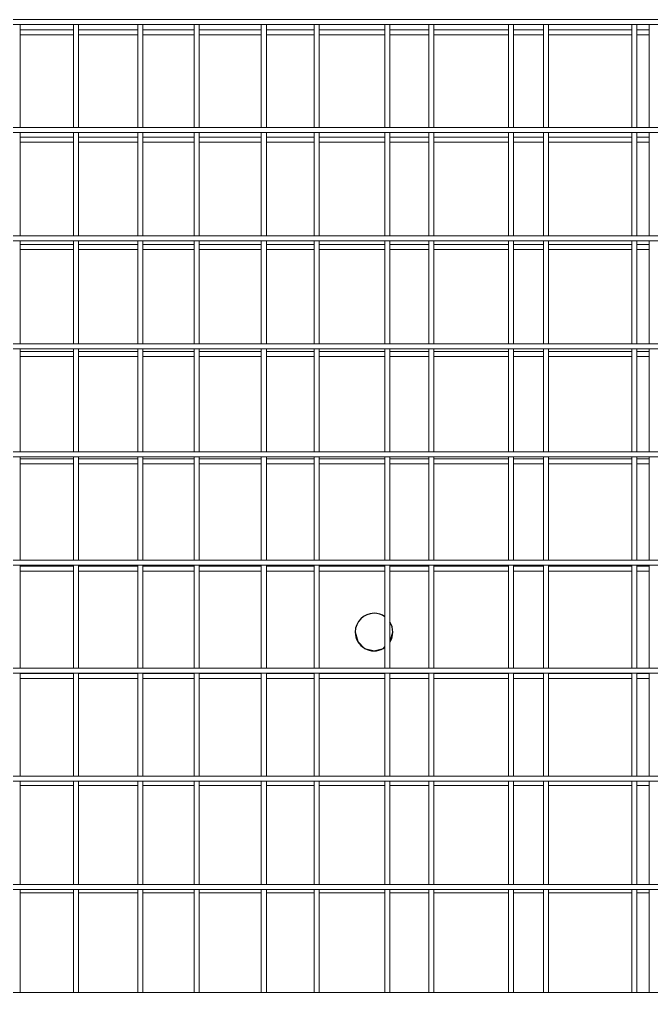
# Model space of a CAD drawing. Header units: millimetres. Extents: x 15401 to 36280, y -2060 to 13564.
# Drawn here: x 18820 to 19831, y -821 to 734 of the extents above; entities that cross this region are included whole.
import ezdxf

# ---------------------------------------------------------------- set-up
doc = ezdxf.new("R2010")
doc.units = ezdxf.units.MM
doc.layers.add('A-WALL', color=113, linetype='Continuous', lineweight=25)
doc.layers.add('S-RBAR', color=171, linetype='Continuous', lineweight=18)

msp = doc.modelspace()

# ---------------------------------------------------------------- linework, layer by layer
at = {"layer": 'A-WALL', "flags": 128}
for points in [[(19357.0695, -245), (19361.10869, -260.03451), (19372.13859, -271.02053), (19387.0695, -275)], [(19412.39807, -260.62563), (19413.09003, -259.93091), (19417.0695, -245)], [(19387.0695, -275), (19402.104, -270.96081), (19404.39807, -268.65758)]]:
    msp.add_lwpolyline(points, dxfattribs=at)
at = {"layer": 'A-WALL'}
for start, end in [(90, 180), (54.37833121, 90), (360, 32.05196422), (180.42457698, 209.72326815), (330.71898335, 359.57221129), (210.81300667, 239.62313313), (327.94803578, 329.6241405), (241.01713814, 269.26797703), (270.72093746, 299.42390155), (300.81202935, 305.62166879)]:
    msp.add_arc((19387.0695, -245), 30, start, end, dxfattribs=at)
at = {"layer": 'S-RBAR'}
for p, q in [((18380.07154, 733.68966), (20434.5695, 733.68966)), ((18380.07154, 725.68966), (20434.5695, 725.68966)), ((18821.71573, 560.96552), (18821.71573, 725.68966)), ((18821.71573, 717.13793), (18906.6852, 717.13793)), ((18906.6852, 560.96552), (18906.6852, 725.68966)), ((18914.6852, 560.96552), (18914.6852, 725.68966)), ((18914.6852, 717.13793), (19009.56818, 717.13793)), ((19009.56818, 560.96552), (19009.56818, 725.68966)), ((19017.56818, 560.96552), (19017.56818, 725.68966)), ((19017.56818, 717.13793), (19099.80642, 717.13793)), ((19099.80642, 560.96552), (19099.80642, 725.68966)), ((19107.80642, 560.96552), (19107.80642, 725.68966)), ((19107.80642, 717.13793), (19206.98312, 717.13793)), ((19206.98312, 560.96552), (19206.98312, 725.68966)), ((19214.98312, 560.96552), (19214.98312, 725.68966)), ((19214.98312, 717.13793), (19291.67764, 717.13793)), ((19291.67764, 560.96552), (19291.67764, 725.68966)), ((19299.67764, 560.96552), (19299.67764, 725.68966)), ((19299.67764, 717.13793), (19404.39807, 717.13793)), ((19404.39807, 560.96552), (19404.39807, 725.68966)), ((19412.39807, 560.96552), (19412.39807, 725.68966)), ((19412.39807, 717.13793), (19474.79886, 717.13793)), ((19474.79886, 560.96552), (19474.79886, 725.68966)), ((19482.79886, 560.96552), (19482.79886, 725.68966)), ((19482.79886, 717.13793), (19601.81302, 717.13793)), ((19601.81302, 560.96552), (19601.81302, 725.68966)), ((19609.81302, 560.96552), (19609.81302, 725.68966)), ((19609.81302, 717.13793), (19657.92008, 717.13793)), ((19657.92008, 560.96552), (19657.92008, 725.68966)), ((19665.92008, 560.96552), (19665.92008, 725.68966)), ((19665.92008, 717.13793), (19799.22796, 717.13793)), ((19799.22796, 560.96552), (19799.22796, 725.68966)), ((19807.22796, 560.96552), (19807.22796, 725.68966)), ((19807.22796, 717.13793), (19826.66631, 717.13793)), ((19826.66631, 560.96552), (19826.66631, 725.68966)), ((18821.71573, 709.13793), (18906.6852, 709.13793)), ((18914.6852, 709.13793), (19009.56818, 709.13793)), ((19017.56818, 709.13793), (19099.80642, 709.13793)), ((19107.80642, 709.13793), (19206.98312, 709.13793)), ((19214.98312, 709.13793), (19291.67764, 709.13793)), ((19299.67764, 709.13793), (19404.39807, 709.13793)), ((19412.39807, 709.13793), (19474.79886, 709.13793)), ((19482.79886, 709.13793), (19601.81302, 709.13793)), ((19609.81302, 709.13793), (19657.92008, 709.13793)), ((19665.92008, 709.13793), (19799.22796, 709.13793)), ((19807.22796, 709.13793), (19826.66631, 709.13793)), ((18380.07154, 560.96552), (20434.5695, 560.96552)), ((18380.07154, 552.96552), (20434.5695, 552.96552)), ((18821.71573, 388.24138), (18821.71573, 552.96552)), ((18821.71573, 545.7931), (18906.6852, 545.7931)), ((18906.6852, 388.24138), (18906.6852, 552.96552)), ((18914.6852, 388.24138), (18914.6852, 552.96552)), ((18914.6852, 545.7931), (19009.56818, 545.7931)), ((19009.56818, 388.24138), (19009.56818, 552.96552)), ((19017.56818, 388.24138), (19017.56818, 552.96552)), ((19017.56818, 545.7931), (19099.80642, 545.7931)), ((19099.80642, 388.24138), (19099.80642, 552.96552)), ((19107.80642, 388.24138), (19107.80642, 552.96552)), ((19107.80642, 545.7931), (19206.98312, 545.7931)), ((19206.98312, 388.24138), (19206.98312, 552.96552)), ((19214.98312, 388.24138), (19214.98312, 552.96552)), ((19214.98312, 545.7931), (19291.67764, 545.7931)), ((19291.67764, 388.24138), (19291.67764, 552.96552)), ((19299.67764, 388.24138), (19299.67764, 552.96552)), ((19299.67764, 545.7931), (19404.39807, 545.7931)), ((19404.39807, 388.24138), (19404.39807, 552.96552)), ((19412.39807, 388.24138), (19412.39807, 552.96552)), ((19412.39807, 545.7931), (19474.79886, 545.7931)), ((19474.79886, 388.24138), (19474.79886, 552.96552)), ((19482.79886, 388.24138), (19482.79886, 552.96552)), ((19482.79886, 545.7931), (19601.81302, 545.7931)), ((19601.81302, 388.24138), (19601.81302, 552.96552)), ((19609.81302, 388.24138), (19609.81302, 552.96552)), ((19609.81302, 545.7931), (19657.92008, 545.7931)), ((19657.92008, 388.24138), (19657.92008, 552.96552)), ((19665.92008, 388.24138), (19665.92008, 552.96552)), ((19665.92008, 545.7931), (19799.22796, 545.7931)), ((19799.22796, 388.24138), (19799.22796, 552.96552)), ((19807.22796, 388.24138), (19807.22796, 552.96552)), ((19807.22796, 545.7931), (19826.66631, 545.7931)), ((19826.66631, 388.24138), (19826.66631, 552.96552)), ((18821.71573, 537.7931), (18906.6852, 537.7931)), ((18914.6852, 537.7931), (19009.56818, 537.7931)), ((19017.56818, 537.7931), (19099.80642, 537.7931)), ((19107.80642, 537.7931), (19206.98312, 537.7931)), ((19214.98312, 537.7931), (19291.67764, 537.7931)), ((19299.67764, 537.7931), (19404.39807, 537.7931)), ((19412.39807, 537.7931), (19474.79886, 537.7931)), ((19482.79886, 537.7931), (19601.81302, 537.7931)), ((19609.81302, 537.7931), (19657.92008, 537.7931)), ((19665.92008, 537.7931), (19799.22796, 537.7931)), ((19807.22796, 537.7931), (19826.66631, 537.7931)), ((18380.07154, 388.24138), (20434.5695, 388.24138)), ((18380.07154, 380.24138), (20434.5695, 380.24138)), ((18821.71573, 215.51724), (18821.71573, 380.24138)), ((18821.71573, 374.44828), (18906.6852, 374.44828)), ((18906.6852, 215.51724), (18906.6852, 380.24138)), ((18914.6852, 215.51724), (18914.6852, 380.24138)), ((18914.6852, 374.44828), (19009.56818, 374.44828)), ((19009.56818, 215.51724), (19009.56818, 380.24138)), ((19017.56818, 215.51724), (19017.56818, 380.24138)), ((19017.56818, 374.44828), (19099.80642, 374.44828)), ((19099.80642, 215.51724), (19099.80642, 380.24138)), ((19107.80642, 215.51724), (19107.80642, 380.24138)), ((19107.80642, 374.44828), (19206.98312, 374.44828)), ((19206.98312, 215.51724), (19206.98312, 380.24138)), ((19214.98312, 215.51724), (19214.98312, 380.24138)), ((19214.98312, 374.44828), (19291.67764, 374.44828)), ((19291.67764, 215.51724), (19291.67764, 380.24138)), ((19299.67764, 215.51724), (19299.67764, 380.24138)), ((19299.67764, 374.44828), (19404.39807, 374.44828)), ((19404.39807, 215.51724), (19404.39807, 380.24138)), ((19412.39807, 215.51724), (19412.39807, 380.24138)), ((19412.39807, 374.44828), (19474.79886, 374.44828)), ((19474.79886, 215.51724), (19474.79886, 380.24138)), ((19482.79886, 215.51724), (19482.79886, 380.24138)), ((19482.79886, 374.44828), (19601.81302, 374.44828)), ((19601.81302, 215.51724), (19601.81302, 380.24138)), ((19609.81302, 215.51724), (19609.81302, 380.24138)), ((19609.81302, 374.44828), (19657.92008, 374.44828)), ((19657.92008, 215.51724), (19657.92008, 380.24138)), ((19665.92008, 215.51724), (19665.92008, 380.24138)), ((19665.92008, 374.44828), (19799.22796, 374.44828)), ((19799.22796, 215.51724), (19799.22796, 380.24138)), ((19807.22796, 215.51724), (19807.22796, 380.24138)), ((19807.22796, 374.44828), (19826.66631, 374.44828)), ((19826.66631, 215.51724), (19826.66631, 380.24138)), ((18821.71573, 366.44828), (18906.6852, 366.44828)), ((18914.6852, 366.44828), (19009.56818, 366.44828)), ((19017.56818, 366.44828), (19099.80642, 366.44828)), ((19107.80642, 366.44828), (19206.98312, 366.44828)), ((19214.98312, 366.44828), (19291.67764, 366.44828)), ((19299.67764, 366.44828), (19404.39807, 366.44828)), ((19412.39807, 366.44828), (19474.79886, 366.44828)), ((19482.79886, 366.44828), (19601.81302, 366.44828)), ((19609.81302, 366.44828), (19657.92008, 366.44828)), ((19665.92008, 366.44828), (19799.22796, 366.44828)), ((19807.22796, 366.44828), (19826.66631, 366.44828)), ((18380.07154, 215.51724), (20434.5695, 215.51724)), ((18380.07154, 207.51724), (20434.5695, 207.51724)), ((18821.71573, 42.7931), (18821.71573, 207.51724)), ((18821.71573, 203.10345), (18906.6852, 203.10345)), ((18906.6852, 42.7931), (18906.6852, 207.51724)), ((18914.6852, 42.7931), (18914.6852, 207.51724)), ((18914.6852, 203.10345), (19009.56818, 203.10345)), ((19009.56818, 42.7931), (19009.56818, 207.51724)), ((19017.56818, 42.7931), (19017.56818, 207.51724)), ((19017.56818, 203.10345), (19099.80642, 203.10345)), ((19099.80642, 42.7931), (19099.80642, 207.51724)), ((19107.80642, 42.7931), (19107.80642, 207.51724)), ((19107.80642, 203.10345), (19206.98312, 203.10345)), ((19206.98312, 42.7931), (19206.98312, 207.51724)), ((19214.98312, 42.7931), (19214.98312, 207.51724)), ((19214.98312, 203.10345), (19291.67764, 203.10345)), ((19291.67764, 42.7931), (19291.67764, 207.51724)), ((19299.67764, 42.7931), (19299.67764, 207.51724)), ((19299.67764, 203.10345), (19404.39807, 203.10345)), ((19404.39807, 42.7931), (19404.39807, 207.51724)), ((19412.39807, 42.7931), (19412.39807, 207.51724)), ((19412.39807, 203.10345), (19474.79886, 203.10345)), ((19474.79886, 42.7931), (19474.79886, 207.51724)), ((19482.79886, 42.7931), (19482.79886, 207.51724)), ((19482.79886, 203.10345), (19601.81302, 203.10345)), ((19601.81302, 42.7931), (19601.81302, 207.51724)), ((19609.81302, 42.7931), (19609.81302, 207.51724)), ((19609.81302, 203.10345), (19657.92008, 203.10345)), ((19657.92008, 42.7931), (19657.92008, 207.51724)), ((19665.92008, 42.7931), (19665.92008, 207.51724)), ((19665.92008, 203.10345), (19799.22796, 203.10345)), ((19799.22796, 42.7931), (19799.22796, 207.51724)), ((19807.22796, 42.7931), (19807.22796, 207.51724)), ((19807.22796, 203.10345), (19826.66631, 203.10345)), ((19826.66631, 42.7931), (19826.66631, 207.51724)), ((18821.71573, 195.10345), (18906.6852, 195.10345)), ((18914.6852, 195.10345), (19009.56818, 195.10345)), ((19017.56818, 195.10345), (19099.80642, 195.10345)), ((19107.80642, 195.10345), (19206.98312, 195.10345)), ((19214.98312, 195.10345), (19291.67764, 195.10345)), ((19299.67764, 195.10345), (19404.39807, 195.10345)), ((19412.39807, 195.10345), (19474.79886, 195.10345)), ((19482.79886, 195.10345), (19601.81302, 195.10345)), ((19609.81302, 195.10345), (19657.92008, 195.10345)), ((19665.92008, 195.10345), (19799.22796, 195.10345)), ((19807.22796, 195.10345), (19826.66631, 195.10345)), ((18380.07154, 42.7931), (20434.5695, 42.7931)), ((18380.07154, 34.7931), (20434.5695, 34.7931)), ((18821.71573, -129.93103), (18821.71573, 34.7931)), ((18821.71573, 31.75862), (18906.6852, 31.75862)), ((18906.6852, -129.93103), (18906.6852, 34.7931)), ((18914.6852, -129.93103), (18914.6852, 34.7931)), ((18914.6852, 31.75862), (19009.56818, 31.75862)), ((19009.56818, -129.93103), (19009.56818, 34.7931)), ((19017.56818, -129.93103), (19017.56818, 34.7931)), ((19017.56818, 31.75862), (19099.80642, 31.75862)), ((19099.80642, -129.93103), (19099.80642, 34.7931)), ((19107.80642, -129.93103), (19107.80642, 34.7931)), ((19107.80642, 31.75862), (19206.98312, 31.75862)), ((19206.98312, -129.93103), (19206.98312, 34.7931)), ((19214.98312, -129.93103), (19214.98312, 34.7931)), ((19214.98312, 31.75862), (19291.67764, 31.75862)), ((19291.67764, -129.93103), (19291.67764, 34.7931)), ((19299.67764, -129.93103), (19299.67764, 34.7931)), ((19299.67764, 31.75862), (19404.39807, 31.75862)), ((19404.39807, -129.93103), (19404.39807, 34.7931)), ((19412.39807, -129.93103), (19412.39807, 34.7931)), ((19412.39807, 31.75862), (19474.79886, 31.75862)), ((19474.79886, -129.93103), (19474.79886, 34.7931)), ((19482.79886, -129.93103), (19482.79886, 34.7931)), ((19482.79886, 31.75862), (19601.81302, 31.75862)), ((19601.81302, -129.93103), (19601.81302, 34.7931)), ((19609.81302, -129.93103), (19609.81302, 34.7931)), ((19609.81302, 31.75862), (19657.92008, 31.75862)), ((19657.92008, -129.93103), (19657.92008, 34.7931)), ((19665.92008, -129.93103), (19665.92008, 34.7931)), ((19665.92008, 31.75862), (19799.22796, 31.75862)), ((19799.22796, -129.93103), (19799.22796, 34.7931)), ((19807.22796, -129.93103), (19807.22796, 34.7931)), ((19807.22796, 31.75862), (19826.66631, 31.75862)), ((19826.66631, -129.93103), (19826.66631, 34.7931)), ((18821.71573, 23.75862), (18906.6852, 23.75862)), ((18914.6852, 23.75862), (19009.56818, 23.75862)), ((19017.56818, 23.75862), (19099.80642, 23.75862)), ((19107.80642, 23.75862), (19206.98312, 23.75862)), ((19214.98312, 23.75862), (19291.67764, 23.75862)), ((19299.67764, 23.75862), (19404.39807, 23.75862)), ((19412.39807, 23.75862), (19474.79886, 23.75862)), ((19482.79886, 23.75862), (19601.81302, 23.75862)), ((19609.81302, 23.75862), (19657.92008, 23.75862)), ((19665.92008, 23.75862), (19799.22796, 23.75862)), ((19807.22796, 23.75862), (19826.66631, 23.75862)), ((18380.07154, -129.93103), (20434.5695, -129.93103)), ((18380.07154, -137.93103), (20434.5695, -137.93103)), ((18821.71573, -302.65517), (18821.71573, -137.93103)), ((18821.71573, -139.58621), (18906.6852, -139.58621)), ((18906.6852, -302.65517), (18906.6852, -137.93103)), ((18914.6852, -302.65517), (18914.6852, -137.93103)), ((18914.6852, -139.58621), (19009.56818, -139.58621)), ((19009.56818, -302.65517), (19009.56818, -137.93103)), ((19017.56818, -302.65517), (19017.56818, -137.93103)), ((19017.56818, -139.58621), (19099.80642, -139.58621)), ((19099.80642, -302.65517), (19099.80642, -137.93103)), ((19107.80642, -302.65517), (19107.80642, -137.93103)), ((19107.80642, -139.58621), (19206.98312, -139.58621)), ((19206.98312, -302.65517), (19206.98312, -137.93103)), ((19214.98312, -302.65517), (19214.98312, -137.93103)), ((19214.98312, -139.58621), (19291.67764, -139.58621)), ((19291.67764, -302.65517), (19291.67764, -137.93103)), ((19299.67764, -302.65517), (19299.67764, -137.93103)), ((19299.67764, -139.58621), (19404.39807, -139.58621)), ((19404.39807, -302.65517), (19404.39807, -137.93103)), ((19412.39807, -302.65517), (19412.39807, -137.93103)), ((19412.39807, -139.58621), (19474.79886, -139.58621)), ((19474.79886, -302.65517), (19474.79886, -137.93103)), ((19482.79886, -302.65517), (19482.79886, -137.93103)), ((19482.79886, -139.58621), (19601.81302, -139.58621)), ((19601.81302, -302.65517), (19601.81302, -137.93103)), ((19609.81302, -302.65517), (19609.81302, -137.93103)), ((19609.81302, -139.58621), (19657.92008, -139.58621)), ((19657.92008, -302.65517), (19657.92008, -137.93103)), ((19665.92008, -302.65517), (19665.92008, -137.93103)), ((19665.92008, -139.58621), (19799.22796, -139.58621)), ((19799.22796, -302.65517), (19799.22796, -137.93103)), ((19807.22796, -302.65517), (19807.22796, -137.93103)), ((19807.22796, -139.58621), (19826.66631, -139.58621)), ((19826.66631, -302.65517), (19826.66631, -137.93103)), ((18821.71573, -147.58621), (18906.6852, -147.58621)), ((18914.6852, -147.58621), (19009.56818, -147.58621)), ((19017.56818, -147.58621), (19099.80642, -147.58621)), ((19107.80642, -147.58621), (19206.98312, -147.58621)), ((19214.98312, -147.58621), (19291.67764, -147.58621)), ((19299.67764, -147.58621), (19404.39807, -147.58621)), ((19412.39807, -147.58621), (19474.79886, -147.58621)), ((19482.79886, -147.58621), (19601.81302, -147.58621)), ((19609.81302, -147.58621), (19657.92008, -147.58621)), ((19665.92008, -147.58621), (19799.22796, -147.58621)), ((19807.22796, -147.58621), (19826.66631, -147.58621)), ((18380.07154, -302.65517), (20434.5695, -302.65517)), ((18380.07154, -310.65517), (20434.5695, -310.65517)), ((18821.71573, -475.37931), (18821.71573, -310.65517)), ((18906.6852, -475.37931), (18906.6852, -310.65517)), ((18914.6852, -475.37931), (18914.6852, -310.65517)), ((19009.56818, -475.37931), (19009.56818, -310.65517)), ((19017.56818, -475.37931), (19017.56818, -310.65517)), ((19099.80642, -475.37931), (19099.80642, -310.65517)), ((19107.80642, -475.37931), (19107.80642, -310.65517)), ((19206.98312, -475.37931), (19206.98312, -310.65517)), ((19214.98312, -475.37931), (19214.98312, -310.65517)), ((19291.67764, -475.37931), (19291.67764, -310.65517)), ((19299.67764, -475.37931), (19299.67764, -310.65517)), ((19404.39807, -475.37931), (19404.39807, -310.65517)), ((19412.39807, -475.37931), (19412.39807, -310.65517)), ((19474.79886, -475.37931), (19474.79886, -310.65517)), ((19482.79886, -475.37931), (19482.79886, -310.65517)), ((19601.81302, -475.37931), (19601.81302, -310.65517)), ((19609.81302, -475.37931), (19609.81302, -310.65517)), ((19657.92008, -475.37931), (19657.92008, -310.65517)), ((19665.92008, -475.37931), (19665.92008, -310.65517)), ((19799.22796, -475.37931), (19799.22796, -310.65517)), ((19807.22796, -475.37931), (19807.22796, -310.65517)), ((19826.66631, -475.37931), (19826.66631, -310.65517)), ((18821.71573, -310.93103), (18906.6852, -310.93103)), ((18821.71573, -318.93103), (18906.6852, -318.93103)), ((18914.6852, -310.93103), (19009.56818, -310.93103)), ((18914.6852, -318.93103), (19009.56818, -318.93103)), ((19017.56818, -310.93103), (19099.80642, -310.93103)), ((19017.56818, -318.93103), (19099.80642, -318.93103)), ((19107.80642, -310.93103), (19206.98312, -310.93103)), ((19107.80642, -318.93103), (19206.98312, -318.93103)), ((19214.98312, -310.93103), (19291.67764, -310.93103)), ((19214.98312, -318.93103), (19291.67764, -318.93103)), ((19299.67764, -310.93103), (19404.39807, -310.93103)), ((19299.67764, -318.93103), (19404.39807, -318.93103)), ((19412.39807, -310.93103), (19474.79886, -310.93103)), ((19412.39807, -318.93103), (19474.79886, -318.93103)), ((19482.79886, -310.93103), (19601.81302, -310.93103)), ((19482.79886, -318.93103), (19601.81302, -318.93103)), ((19609.81302, -310.93103), (19657.92008, -310.93103)), ((19609.81302, -318.93103), (19657.92008, -318.93103)), ((19665.92008, -310.93103), (19799.22796, -310.93103)), ((19665.92008, -318.93103), (19799.22796, -318.93103)), ((19807.22796, -310.93103), (19826.66631, -310.93103)), ((19807.22796, -318.93103), (19826.66631, -318.93103)), ((18380.07154, -475.37931), (20434.5695, -475.37931)), ((18380.07154, -483.37931), (20434.5695, -483.37931)), ((18821.71573, -648.10345), (18821.71573, -483.37931)), ((18821.71573, -490.27586), (18906.6852, -490.27586)), ((18906.6852, -648.10345), (18906.6852, -483.37931)), ((18914.6852, -648.10345), (18914.6852, -483.37931)), ((18914.6852, -490.27586), (19009.56818, -490.27586)), ((19009.56818, -648.10345), (19009.56818, -483.37931)), ((19017.56818, -648.10345), (19017.56818, -483.37931)), ((19017.56818, -490.27586), (19099.80642, -490.27586)), ((19099.80642, -648.10345), (19099.80642, -483.37931)), ((19107.80642, -648.10345), (19107.80642, -483.37931)), ((19107.80642, -490.27586), (19206.98312, -490.27586)), ((19206.98312, -648.10345), (19206.98312, -483.37931)), ((19214.98312, -648.10345), (19214.98312, -483.37931)), ((19214.98312, -490.27586), (19291.67764, -490.27586)), ((19291.67764, -648.10345), (19291.67764, -483.37931)), ((19299.67764, -648.10345), (19299.67764, -483.37931)), ((19299.67764, -490.27586), (19404.39807, -490.27586)), ((19404.39807, -648.10345), (19404.39807, -483.37931)), ((19412.39807, -648.10345), (19412.39807, -483.37931)), ((19412.39807, -490.27586), (19474.79886, -490.27586)), ((19474.79886, -648.10345), (19474.79886, -483.37931)), ((19482.79886, -648.10345), (19482.79886, -483.37931)), ((19482.79886, -490.27586), (19601.81302, -490.27586)), ((19601.81302, -648.10345), (19601.81302, -483.37931)), ((19609.81302, -648.10345), (19609.81302, -483.37931)), ((19609.81302, -490.27586), (19657.92008, -490.27586)), ((19657.92008, -648.10345), (19657.92008, -483.37931)), ((19665.92008, -648.10345), (19665.92008, -483.37931)), ((19665.92008, -490.27586), (19799.22796, -490.27586)), ((19799.22796, -648.10345), (19799.22796, -483.37931)), ((19807.22796, -648.10345), (19807.22796, -483.37931)), ((19807.22796, -490.27586), (19826.66631, -490.27586)), ((19826.66631, -648.10345), (19826.66631, -483.37931)), ((18380.07154, -648.10345), (20434.5695, -648.10345)), ((18380.07154, -656.10345), (20434.5695, -656.10345)), ((18821.71573, -820.82759), (18821.71573, -656.10345)), ((18821.71573, -661.62069), (18906.6852, -661.62069)), ((18906.6852, -820.82759), (18906.6852, -656.10345)), ((18914.6852, -820.82759), (18914.6852, -656.10345)), ((18914.6852, -661.62069), (19009.56818, -661.62069)), ((19009.56818, -820.82759), (19009.56818, -656.10345)), ((19017.56818, -820.82759), (19017.56818, -656.10345)), ((19017.56818, -661.62069), (19099.80642, -661.62069)), ((19099.80642, -820.82759), (19099.80642, -656.10345)), ((19107.80642, -820.82759), (19107.80642, -656.10345)), ((19107.80642, -661.62069), (19206.98312, -661.62069)), ((19206.98312, -820.82759), (19206.98312, -656.10345)), ((19214.98312, -820.82759), (19214.98312, -656.10345)), ((19214.98312, -661.62069), (19291.67764, -661.62069)), ((19291.67764, -820.82759), (19291.67764, -656.10345)), ((19299.67764, -820.82759), (19299.67764, -656.10345)), ((19299.67764, -661.62069), (19404.39807, -661.62069)), ((19404.39807, -820.82759), (19404.39807, -656.10345)), ((19412.39807, -820.82759), (19412.39807, -656.10345)), ((19412.39807, -661.62069), (19474.79886, -661.62069)), ((19474.79886, -820.82759), (19474.79886, -656.10345)), ((19482.79886, -820.82759), (19482.79886, -656.10345)), ((19482.79886, -661.62069), (19601.81302, -661.62069)), ((19601.81302, -820.82759), (19601.81302, -656.10345)), ((19609.81302, -820.82759), (19609.81302, -656.10345)), ((19609.81302, -661.62069), (19657.92008, -661.62069)), ((19657.92008, -820.82759), (19657.92008, -656.10345)), ((19665.92008, -820.82759), (19665.92008, -656.10345)), ((19665.92008, -661.62069), (19799.22796, -661.62069)), ((19799.22796, -820.82759), (19799.22796, -656.10345)), ((19807.22796, -820.82759), (19807.22796, -656.10345)), ((19807.22796, -661.62069), (19826.66631, -661.62069)), ((19826.66631, -820.82759), (19826.66631, -656.10345)), ((18380.07154, -820.82759), (20434.5695, -820.82759))]:
    msp.add_line(p, q, dxfattribs=at)

doc.saveas('drawing.dxf')
